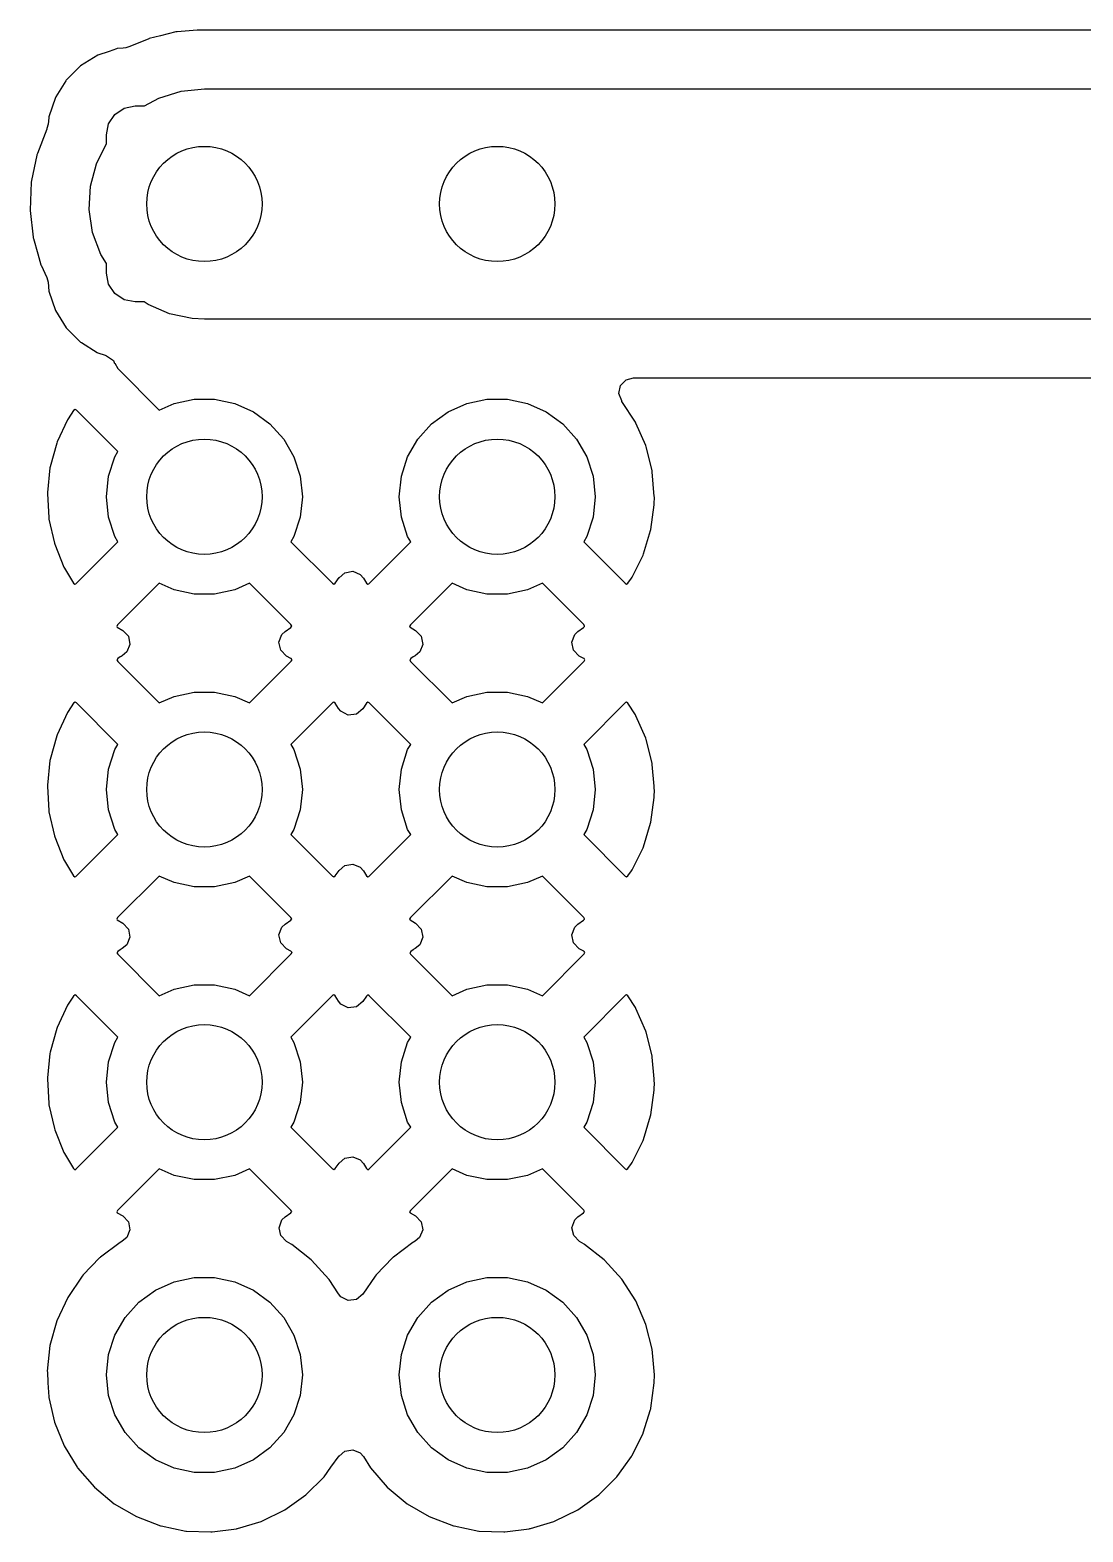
# Model space of a CAD drawing. Extents: x 80 to 223, y -132 to -72.
# Drawn here: x 179.84 to 188.98, y -121 to -107.97 of the extents above; entities that cross this region are included whole.
import ezdxf

# ---------------------------------------------------------------- set-up
doc = ezdxf.new("R2010")
doc.units = 0
doc.layers.add('BLACK', color=7, linetype='CONTINUOUS')

msp = doc.modelspace()

# ---------------------------------------------------------------- linework, layer by layer
at = {"layer": 'BLACK', "linetype": 'CONTINUOUS'}
for p, q in [((180.975, -108.014), (180.878, -108.038)), ((181.109, -107.981), (180.975, -108.014)), ((181.114, -107.98), (181.109, -107.981)), ((181.109, -107.981), (181.109, -107.981)), ((181.119, -107.98), (181.114, -107.98)), ((181.292, -107.966), (181.119, -107.98)), ((181.119, -107.98), (181.119, -107.98)), ((181.295, -107.965), (181.292, -107.966)), ((181.292, -107.966), (181.292, -107.966)), ((196.704, -107.965), (181.295, -107.965)), ((180.531, -108.15), (180.432, -108.182)), ((180.593, -108.129), (180.531, -108.15)), ((180.6, -108.126), (180.593, -108.129)), ((180.593, -108.129), (180.593, -108.129)), ((180.653, -108.121), (180.6, -108.126)), ((180.674, -108.119), (180.653, -108.121)), ((180.71, -108.109), (180.674, -108.119)), ((180.874, -108.04), (180.71, -108.109)), ((180.878, -108.038), (180.874, -108.04)), ((180.874, -108.04), (180.874, -108.04)), ((180.276, -108.281), (180.221, -108.336)), ((180.282, -108.276), (180.276, -108.281)), ((180.432, -108.182), (180.282, -108.276)), ((180.153, -108.407), (180.068, -108.544)), ((180.157, -108.401), (180.153, -108.407)), ((180.153, -108.407), (180.153, -108.407)), ((180.221, -108.336), (180.157, -108.401)), ((180.068, -108.544), (180.064, -108.551)), ((180.962, -108.555), (181.155, -108.494)), ((181.155, -108.494), (181.356, -108.474)), ((181.356, -108.474), (196.596, -108.474)), ((180.064, -108.551), (180.008, -108.719)), ((180.579, -108.697), (180.66, -108.643)), ((180.66, -108.643), (180.756, -108.624)), ((180.756, -108.624), (180.837, -108.624)), ((180.837, -108.624), (180.962, -108.555)), ((180.002, -108.782), (179.991, -108.82)), ((180.008, -108.726), (180.002, -108.782)), ((180.008, -108.719), (180.008, -108.726)), ((180.008, -108.726), (180.008, -108.726)), ((180.506, -108.874), (180.525, -108.778)), ((180.525, -108.778), (180.579, -108.697)), ((179.989, -108.825), (179.909, -109.035)), ((179.991, -108.82), (179.989, -108.825)), ((179.989, -108.825), (179.989, -108.825)), ((179.991, -108.82), (179.991, -108.82)), ((180.506, -108.948), (180.506, -108.874)), ((179.903, -109.052), (179.857, -109.271)), ((179.904, -109.047), (179.903, -109.052)), ((179.903, -109.052), (179.903, -109.052)), ((179.909, -109.035), (179.904, -109.047)), ((180.419, -109.125), (180.506, -108.948)), ((180.368, -109.321), (180.419, -109.125)), ((179.855, -109.284), (179.844, -109.527)), ((179.857, -109.271), (179.855, -109.284)), ((180.357, -109.523), (180.368, -109.321)), ((179.844, -109.527), (179.844, -109.532)), ((179.844, -109.532), (179.844, -109.532)), ((179.844, -109.532), (179.871, -109.762)), ((180.387, -109.723), (180.357, -109.523)), ((179.871, -109.762), (179.871, -109.768)), ((179.871, -109.768), (179.873, -109.773)), ((179.873, -109.773), (179.873, -109.773)), ((179.873, -109.773), (179.911, -109.908)), ((180.457, -109.912), (180.387, -109.723)), ((179.911, -109.908), (179.938, -110.002)), ((180.506, -109.991), (180.457, -109.912)), ((179.938, -110.002), (179.94, -110.006)), ((179.94, -110.006), (179.94, -110.006)), ((179.94, -110.006), (179.989, -110.113)), ((180.506, -110.074), (180.506, -109.991)), ((180.525, -110.17), (180.506, -110.074)), ((179.989, -110.113), (180, -110.153)), ((180, -110.153), (180.008, -110.23)), ((180.008, -110.23), (180.064, -110.398)), ((180.579, -110.251), (180.525, -110.17)), ((180.66, -110.305), (180.579, -110.251)), ((180.756, -110.324), (180.66, -110.305)), ((180.835, -110.324), (180.756, -110.324)), ((180.868, -110.347), (180.835, -110.324)), ((181.054, -110.427), (180.868, -110.347)), ((180.064, -110.398), (180.158, -110.548)), ((181.251, -110.469), (181.054, -110.427)), ((181.356, -110.474), (181.251, -110.469)), ((196.596, -110.474), (181.356, -110.474)), ((180.158, -110.548), (180.283, -110.673)), ((180.283, -110.673), (180.289, -110.677)), ((180.289, -110.677), (180.289, -110.677)), ((180.289, -110.677), (180.426, -110.762)), ((180.426, -110.762), (180.433, -110.766)), ((180.433, -110.766), (180.496, -110.787)), ((180.496, -110.787), (180.508, -110.791)), ((180.508, -110.791), (180.567, -110.831)), ((180.567, -110.831), (180.577, -110.857)), ((180.577, -110.857), (180.579, -110.856)), ((180.579, -110.856), (180.604, -110.903)), ((180.604, -110.903), (180.964, -111.263)), ((184.966, -111.05), (185.015, -110.999)), ((185.015, -110.999), (185.077, -110.983)), ((185.077, -110.983), (192.877, -110.983)), ((184.952, -111.119), (184.966, -111.05)), ((184.976, -111.182), (184.952, -111.119)), ((180.222, -111.266), (180.174, -111.337)), ((180.234, -111.257), (180.222, -111.266)), ((180.246, -111.263), (180.234, -111.257)), ((180.606, -111.623), (180.246, -111.263)), ((180.964, -111.263), (181.093, -111.206)), ((181.093, -111.206), (181.267, -111.169)), ((181.267, -111.169), (181.445, -111.169)), ((181.445, -111.169), (181.619, -111.206)), ((181.619, -111.206), (181.781, -111.278)), ((181.781, -111.278), (181.925, -111.382)), ((183.327, -111.382), (183.471, -111.278)), ((183.471, -111.278), (183.633, -111.206)), ((183.633, -111.206), (183.807, -111.169)), ((183.807, -111.169), (183.985, -111.169)), ((183.985, -111.169), (184.159, -111.206)), ((184.159, -111.206), (184.321, -111.278)), ((184.321, -111.278), (184.465, -111.382)), ((184.976, -111.183), (184.976, -111.182)), ((184.977, -111.185), (184.976, -111.183)), ((184.978, -111.187), (184.977, -111.185)), ((184.977, -111.185), (184.977, -111.185)), ((185.094, -111.366), (184.978, -111.187)), ((180.169, -111.346), (180.079, -111.539)), ((180.174, -111.337), (180.169, -111.346)), ((181.925, -111.382), (182.044, -111.514)), ((183.208, -111.514), (183.327, -111.382)), ((184.465, -111.382), (184.584, -111.514)), ((185.099, -111.375), (185.094, -111.366)), ((185.184, -111.57), (185.099, -111.375)), ((180.079, -111.539), (180.076, -111.548)), ((182.044, -111.514), (182.133, -111.668)), ((183.119, -111.668), (183.208, -111.514)), ((184.584, -111.514), (184.673, -111.668)), ((180.076, -111.548), (180.019, -111.754)), ((180.525, -111.837), (180.579, -111.668)), ((180.579, -111.668), (180.606, -111.623)), ((182.133, -111.668), (182.187, -111.837)), ((183.065, -111.837), (183.119, -111.668)), ((184.673, -111.668), (184.727, -111.837)), ((185.187, -111.58), (185.184, -111.57)), ((185.239, -111.786), (185.187, -111.58)), ((180.017, -111.764), (179.994, -111.976)), ((180.019, -111.754), (180.017, -111.764)), ((185.241, -111.797), (185.239, -111.786)), ((185.258, -112.011), (185.241, -111.797)), ((180.506, -112.014), (180.525, -111.837)), ((182.187, -111.837), (182.206, -112.014)), ((183.046, -112.014), (183.065, -111.837)), ((184.727, -111.837), (184.746, -112.014)), ((179.994, -111.976), (179.994, -111.986)), ((179.994, -111.986), (180.006, -112.198)), ((180.525, -112.191), (180.506, -112.014)), ((182.206, -112.014), (182.187, -112.191)), ((183.065, -112.191), (183.046, -112.014)), ((184.746, -112.014), (184.727, -112.191)), ((185.257, -112.077), (185.259, -112.017)), ((185.259, -112.017), (185.258, -112.011)), ((180.579, -112.36), (180.525, -112.191)), ((182.187, -112.191), (182.133, -112.36)), ((183.119, -112.36), (183.065, -112.191)), ((184.727, -112.191), (184.673, -112.36)), ((185.229, -112.297), (185.257, -112.084)), ((185.257, -112.084), (185.257, -112.077)), ((180.006, -112.198), (180.008, -112.209)), ((180.008, -112.209), (180.055, -112.416)), ((185.164, -112.511), (185.226, -112.307)), ((185.226, -112.307), (185.229, -112.297)), ((180.055, -112.416), (180.058, -112.426)), ((180.058, -112.426), (180.138, -112.624)), ((180.242, -112.769), (180.606, -112.405)), ((180.606, -112.405), (180.579, -112.36)), ((182.133, -112.36), (182.106, -112.405)), ((182.106, -112.405), (182.466, -112.765)), ((182.782, -112.769), (183.146, -112.405)), ((183.146, -112.405), (183.119, -112.36)), ((184.673, -112.36), (184.646, -112.405)), ((184.646, -112.405), (185.006, -112.765)), ((185.066, -112.711), (185.161, -112.52)), ((185.161, -112.52), (185.164, -112.511)), ((180.138, -112.624), (180.142, -112.633)), ((180.142, -112.633), (180.222, -112.763)), ((182.49, -112.763), (182.524, -112.716)), ((182.524, -112.716), (182.525, -112.717)), ((182.525, -112.717), (182.573, -112.673)), ((182.573, -112.673), (182.643, -112.661)), ((182.643, -112.661), (182.708, -112.688)), ((182.708, -112.688), (182.736, -112.72)), ((185.061, -112.72), (185.066, -112.711)), ((180.222, -112.763), (180.233, -112.773)), ((180.233, -112.773), (180.242, -112.769)), ((180.964, -112.765), (180.603, -113.126)), ((181.093, -112.822), (180.964, -112.765)), ((181.267, -112.859), (181.093, -112.822)), ((181.619, -112.822), (181.445, -112.859)), ((181.748, -112.765), (181.619, -112.822)), ((182.107, -113.124), (181.748, -112.765)), ((182.466, -112.765), (182.478, -112.772)), ((182.478, -112.772), (182.49, -112.763)), ((182.736, -112.72), (182.762, -112.763)), ((182.762, -112.763), (182.773, -112.773)), ((182.773, -112.773), (182.782, -112.769)), ((183.504, -112.765), (183.143, -113.126)), ((183.633, -112.822), (183.504, -112.765)), ((183.807, -112.859), (183.633, -112.822)), ((184.159, -112.822), (183.985, -112.859)), ((184.288, -112.765), (184.159, -112.822)), ((184.647, -113.124), (184.288, -112.765)), ((185.006, -112.765), (185.018, -112.772)), ((185.018, -112.772), (185.03, -112.763)), ((185.03, -112.763), (185.061, -112.72)), ((181.445, -112.859), (181.267, -112.859)), ((183.985, -112.859), (183.807, -112.859)), ((180.603, -113.126), (180.596, -113.139)), ((180.596, -113.139), (180.601, -113.146)), ((180.601, -113.146), (180.648, -113.174)), ((180.648, -113.174), (180.697, -113.225)), ((180.697, -113.225), (180.71, -113.295)), ((182.003, -113.276), (182.028, -113.21)), ((182.028, -113.21), (182.056, -113.183)), ((182.056, -113.183), (182.105, -113.148)), ((182.105, -113.148), (182.112, -113.139)), ((182.114, -113.137), (182.107, -113.124)), ((182.112, -113.139), (182.114, -113.137)), ((183.143, -113.126), (183.136, -113.139)), ((183.136, -113.139), (183.141, -113.146)), ((183.141, -113.146), (183.188, -113.174)), ((183.188, -113.174), (183.237, -113.225)), ((183.237, -113.225), (183.25, -113.295)), ((184.543, -113.276), (184.568, -113.21)), ((184.568, -113.21), (184.596, -113.183)), ((184.596, -113.183), (184.645, -113.148)), ((184.645, -113.148), (184.652, -113.139)), ((184.654, -113.137), (184.647, -113.124)), ((184.652, -113.139), (184.654, -113.137)), ((180.684, -113.361), (180.643, -113.394)), ((180.71, -113.295), (180.684, -113.361)), ((182.018, -113.345), (182.003, -113.276)), ((182.068, -113.396), (182.018, -113.345)), ((183.224, -113.361), (183.183, -113.394)), ((183.25, -113.295), (183.224, -113.361)), ((184.558, -113.345), (184.543, -113.276)), ((184.608, -113.396), (184.558, -113.345)), ((180.606, -113.419), (180.597, -113.43)), ((180.597, -113.43), (180.604, -113.443)), ((180.604, -113.443), (180.964, -113.803)), ((180.626, -113.404), (180.606, -113.419)), ((180.634, -113.399), (180.626, -113.404)), ((180.643, -113.394), (180.634, -113.399)), ((181.748, -113.803), (182.109, -113.441)), ((182.106, -113.417), (182.068, -113.396)), ((182.11, -113.419), (182.106, -113.417)), ((182.109, -113.441), (182.116, -113.429)), ((182.116, -113.429), (182.11, -113.419)), ((183.146, -113.419), (183.137, -113.43)), ((183.137, -113.43), (183.144, -113.443)), ((183.144, -113.443), (183.504, -113.803)), ((183.166, -113.404), (183.146, -113.419)), ((183.174, -113.399), (183.166, -113.404)), ((183.183, -113.394), (183.174, -113.399)), ((184.288, -113.803), (184.649, -113.441)), ((184.646, -113.417), (184.608, -113.396)), ((184.65, -113.419), (184.646, -113.417)), ((184.649, -113.441), (184.656, -113.429)), ((184.656, -113.429), (184.65, -113.419)), ((180.964, -113.803), (181.093, -113.746)), ((181.093, -113.746), (181.267, -113.709)), ((181.267, -113.709), (181.445, -113.709)), ((181.445, -113.709), (181.619, -113.746)), ((181.619, -113.746), (181.748, -113.803)), ((183.504, -113.803), (183.633, -113.746)), ((183.633, -113.746), (183.807, -113.709)), ((183.807, -113.709), (183.985, -113.709)), ((183.985, -113.709), (184.159, -113.746)), ((184.159, -113.746), (184.288, -113.803)), ((180.169, -113.886), (180.079, -114.079)), ((180.174, -113.877), (180.169, -113.886)), ((180.222, -113.806), (180.174, -113.877)), ((180.234, -113.797), (180.222, -113.806)), ((180.246, -113.803), (180.234, -113.797)), ((180.606, -114.163), (180.246, -113.803)), ((182.469, -113.8), (182.106, -114.163)), ((182.478, -113.796), (182.469, -113.8)), ((182.489, -113.805), (182.478, -113.796)), ((182.519, -113.852), (182.489, -113.805)), ((182.54, -113.876), (182.519, -113.852)), ((182.604, -113.908), (182.54, -113.876)), ((182.729, -113.855), (182.674, -113.9)), ((182.762, -113.806), (182.729, -113.855)), ((182.774, -113.797), (182.762, -113.806)), ((182.786, -113.803), (182.774, -113.797)), ((183.146, -114.163), (182.786, -113.803)), ((185.009, -113.8), (184.646, -114.163)), ((185.018, -113.796), (185.009, -113.8)), ((185.029, -113.805), (185.018, -113.796)), ((185.094, -113.906), (185.029, -113.805)), ((182.674, -113.9), (182.604, -113.908)), ((185.099, -113.915), (185.094, -113.906)), ((185.184, -114.11), (185.099, -113.915)), ((180.076, -114.088), (180.019, -114.294)), ((180.079, -114.079), (180.076, -114.088)), ((185.187, -114.12), (185.184, -114.11)), ((185.239, -114.326), (185.187, -114.12)), ((180.525, -114.377), (180.579, -114.208)), ((180.579, -114.208), (180.606, -114.163)), ((182.106, -114.163), (182.133, -114.208)), ((182.133, -114.208), (182.187, -114.377)), ((183.065, -114.377), (183.119, -114.208)), ((183.119, -114.208), (183.146, -114.163)), ((184.646, -114.163), (184.673, -114.208)), ((184.673, -114.208), (184.727, -114.377)), ((180.017, -114.304), (179.994, -114.516)), ((180.019, -114.294), (180.017, -114.304)), ((180.506, -114.554), (180.525, -114.377)), ((182.187, -114.377), (182.206, -114.554)), ((183.046, -114.554), (183.065, -114.377)), ((184.727, -114.377), (184.746, -114.554)), ((185.241, -114.337), (185.239, -114.326)), ((185.256, -114.526), (185.241, -114.337)), ((179.994, -114.516), (179.994, -114.526)), ((179.994, -114.526), (180.006, -114.738)), ((185.258, -114.551), (185.256, -114.526)), ((180.525, -114.731), (180.506, -114.554)), ((182.206, -114.554), (182.187, -114.731)), ((183.065, -114.731), (183.046, -114.554)), ((184.746, -114.554), (184.727, -114.731)), ((185.229, -114.837), (185.257, -114.624)), ((185.257, -114.617), (185.259, -114.557)), ((185.257, -114.624), (185.257, -114.617)), ((185.259, -114.557), (185.258, -114.551)), ((180.006, -114.738), (180.008, -114.749)), ((180.008, -114.749), (180.055, -114.956)), ((180.579, -114.9), (180.525, -114.731)), ((182.187, -114.731), (182.133, -114.9)), ((183.119, -114.9), (183.065, -114.731)), ((184.727, -114.731), (184.673, -114.9)), ((180.606, -114.945), (180.579, -114.9)), ((182.133, -114.9), (182.106, -114.945)), ((183.146, -114.945), (183.119, -114.9)), ((184.673, -114.9), (184.646, -114.945)), ((185.164, -115.051), (185.226, -114.847)), ((185.226, -114.847), (185.229, -114.837)), ((180.055, -114.956), (180.058, -114.966)), ((180.058, -114.966), (180.138, -115.164)), ((180.242, -115.309), (180.606, -114.945)), ((182.106, -114.945), (182.466, -115.305)), ((182.782, -115.309), (183.146, -114.945)), ((184.646, -114.945), (185.006, -115.305)), ((185.066, -115.251), (185.161, -115.06)), ((185.161, -115.06), (185.164, -115.051)), ((180.138, -115.164), (180.142, -115.173)), ((180.142, -115.173), (180.222, -115.303)), ((180.222, -115.303), (180.233, -115.313)), ((180.233, -115.313), (180.242, -115.309)), ((180.964, -115.305), (180.603, -115.666)), ((181.093, -115.362), (180.964, -115.305)), ((181.748, -115.305), (181.619, -115.362)), ((182.107, -115.664), (181.748, -115.305)), ((182.466, -115.305), (182.478, -115.312)), ((182.478, -115.312), (182.49, -115.303)), ((182.49, -115.303), (182.524, -115.256)), ((182.524, -115.256), (182.525, -115.257)), ((182.525, -115.257), (182.573, -115.213)), ((182.573, -115.213), (182.643, -115.201)), ((182.643, -115.201), (182.708, -115.228)), ((182.708, -115.228), (182.736, -115.26)), ((182.736, -115.26), (182.762, -115.303)), ((182.762, -115.303), (182.773, -115.313)), ((182.773, -115.313), (182.782, -115.309)), ((183.504, -115.305), (183.143, -115.666)), ((183.633, -115.362), (183.504, -115.305)), ((184.288, -115.305), (184.159, -115.362)), ((184.647, -115.664), (184.288, -115.305)), ((185.006, -115.305), (185.018, -115.312)), ((185.018, -115.312), (185.03, -115.303)), ((185.03, -115.303), (185.061, -115.26)), ((185.061, -115.26), (185.066, -115.251)), ((181.267, -115.399), (181.093, -115.362)), ((181.445, -115.399), (181.267, -115.399)), ((181.619, -115.362), (181.445, -115.399)), ((183.807, -115.399), (183.633, -115.362)), ((183.985, -115.399), (183.807, -115.399)), ((184.159, -115.362), (183.985, -115.399)), ((180.603, -115.666), (180.596, -115.679)), ((180.596, -115.679), (180.601, -115.686)), ((180.601, -115.686), (180.648, -115.714)), ((180.648, -115.714), (180.697, -115.765)), ((182.056, -115.723), (182.105, -115.688)), ((182.105, -115.688), (182.112, -115.679)), ((182.114, -115.677), (182.107, -115.664)), ((182.112, -115.679), (182.114, -115.677)), ((183.143, -115.666), (183.136, -115.679)), ((183.136, -115.679), (183.141, -115.686)), ((183.141, -115.686), (183.188, -115.714)), ((183.188, -115.714), (183.237, -115.765)), ((184.596, -115.723), (184.645, -115.688)), ((184.645, -115.688), (184.652, -115.679)), ((184.654, -115.677), (184.647, -115.664)), ((184.652, -115.679), (184.654, -115.677)), ((180.71, -115.835), (180.684, -115.901)), ((180.697, -115.765), (180.71, -115.835)), ((182.003, -115.816), (182.028, -115.75)), ((182.018, -115.885), (182.003, -115.816)), ((182.028, -115.75), (182.056, -115.723)), ((183.25, -115.835), (183.224, -115.901)), ((183.237, -115.765), (183.25, -115.835)), ((184.543, -115.816), (184.568, -115.75)), ((184.558, -115.885), (184.543, -115.816)), ((184.568, -115.75), (184.596, -115.723)), ((180.606, -115.959), (180.597, -115.97)), ((180.597, -115.97), (180.604, -115.983)), ((180.626, -115.944), (180.606, -115.959)), ((180.634, -115.939), (180.626, -115.944)), ((180.643, -115.934), (180.634, -115.939)), ((180.684, -115.901), (180.643, -115.934)), ((182.068, -115.936), (182.018, -115.885)), ((182.106, -115.957), (182.068, -115.936)), ((182.11, -115.959), (182.106, -115.957)), ((182.109, -115.981), (182.116, -115.969)), ((182.116, -115.969), (182.11, -115.959)), ((183.146, -115.959), (183.137, -115.97)), ((183.137, -115.97), (183.144, -115.983)), ((183.166, -115.944), (183.146, -115.959)), ((183.174, -115.939), (183.166, -115.944)), ((183.183, -115.934), (183.174, -115.939)), ((183.224, -115.901), (183.183, -115.934)), ((184.608, -115.936), (184.558, -115.885)), ((184.646, -115.957), (184.608, -115.936)), ((184.65, -115.959), (184.646, -115.957)), ((184.649, -115.981), (184.656, -115.969)), ((184.656, -115.969), (184.65, -115.959)), ((180.604, -115.983), (180.964, -116.343)), ((181.748, -116.343), (182.109, -115.981)), ((183.144, -115.983), (183.504, -116.343)), ((184.288, -116.343), (184.649, -115.981)), ((180.222, -116.346), (180.174, -116.417)), ((180.234, -116.337), (180.222, -116.346)), ((180.246, -116.343), (180.234, -116.337)), ((180.606, -116.703), (180.246, -116.343)), ((180.964, -116.343), (181.093, -116.286)), ((181.093, -116.286), (181.267, -116.249)), ((181.267, -116.249), (181.445, -116.249)), ((181.445, -116.249), (181.619, -116.286)), ((181.619, -116.286), (181.748, -116.343)), ((182.469, -116.34), (182.106, -116.703)), ((182.478, -116.336), (182.469, -116.34)), ((182.489, -116.345), (182.478, -116.336)), ((182.519, -116.392), (182.489, -116.345)), ((182.762, -116.346), (182.729, -116.395)), ((182.774, -116.337), (182.762, -116.346)), ((182.786, -116.343), (182.774, -116.337)), ((183.146, -116.703), (182.786, -116.343)), ((183.504, -116.343), (183.633, -116.286)), ((183.633, -116.286), (183.807, -116.249)), ((183.807, -116.249), (183.985, -116.249)), ((183.985, -116.249), (184.159, -116.286)), ((184.159, -116.286), (184.288, -116.343)), ((185.009, -116.34), (184.646, -116.703)), ((185.018, -116.336), (185.009, -116.34)), ((185.029, -116.345), (185.018, -116.336)), ((185.094, -116.446), (185.029, -116.345)), ((180.169, -116.426), (180.079, -116.619)), ((180.174, -116.417), (180.169, -116.426)), ((182.54, -116.416), (182.519, -116.392)), ((182.604, -116.448), (182.54, -116.416)), ((182.674, -116.44), (182.604, -116.448)), ((182.729, -116.395), (182.674, -116.44)), ((185.099, -116.455), (185.094, -116.446)), ((185.184, -116.65), (185.099, -116.455)), ((180.079, -116.619), (180.076, -116.628)), ((180.076, -116.628), (180.019, -116.834)), ((180.525, -116.917), (180.579, -116.748)), ((180.579, -116.748), (180.606, -116.703)), ((182.106, -116.703), (182.133, -116.748)), ((182.133, -116.748), (182.187, -116.917)), ((183.065, -116.917), (183.119, -116.748)), ((183.119, -116.748), (183.146, -116.703)), ((184.646, -116.703), (184.673, -116.748)), ((184.673, -116.748), (184.727, -116.917)), ((185.187, -116.66), (185.184, -116.65)), ((185.239, -116.866), (185.187, -116.66)), ((180.017, -116.844), (179.994, -117.056)), ((180.019, -116.834), (180.017, -116.844)), ((185.241, -116.877), (185.239, -116.866)), ((185.256, -117.066), (185.241, -116.877)), ((180.506, -117.094), (180.525, -116.917)), ((182.187, -116.917), (182.206, -117.094)), ((183.046, -117.094), (183.065, -116.917)), ((184.727, -116.917), (184.746, -117.094)), ((179.994, -117.056), (179.994, -117.066)), ((179.994, -117.066), (180.006, -117.278)), ((180.525, -117.271), (180.506, -117.094)), ((182.206, -117.094), (182.187, -117.271)), ((183.065, -117.271), (183.046, -117.094)), ((184.746, -117.094), (184.727, -117.271)), ((185.258, -117.091), (185.256, -117.066)), ((185.257, -117.157), (185.259, -117.097)), ((185.259, -117.097), (185.258, -117.091)), ((180.006, -117.278), (180.008, -117.289)), ((180.579, -117.44), (180.525, -117.271)), ((182.187, -117.271), (182.133, -117.44)), ((183.119, -117.44), (183.065, -117.271)), ((184.727, -117.271), (184.673, -117.44)), ((185.229, -117.377), (185.257, -117.164)), ((185.257, -117.164), (185.257, -117.157)), ((180.008, -117.289), (180.055, -117.496)), ((185.164, -117.591), (185.226, -117.387)), ((185.226, -117.387), (185.229, -117.377)), ((180.055, -117.496), (180.058, -117.506)), ((180.058, -117.506), (180.138, -117.704)), ((180.242, -117.849), (180.606, -117.485)), ((180.606, -117.485), (180.579, -117.44)), ((182.133, -117.44), (182.106, -117.485)), ((182.106, -117.485), (182.466, -117.845)), ((182.782, -117.849), (183.146, -117.485)), ((183.146, -117.485), (183.119, -117.44)), ((184.673, -117.44), (184.646, -117.485)), ((184.646, -117.485), (185.006, -117.845)), ((185.066, -117.791), (185.161, -117.6)), ((185.161, -117.6), (185.164, -117.591)), ((180.138, -117.704), (180.142, -117.713)), ((180.142, -117.713), (180.222, -117.843)), ((182.49, -117.843), (182.524, -117.796)), ((182.524, -117.796), (182.525, -117.797)), ((182.525, -117.797), (182.573, -117.753)), ((182.573, -117.753), (182.643, -117.741)), ((182.643, -117.741), (182.708, -117.768)), ((182.708, -117.768), (182.736, -117.8)), ((182.736, -117.8), (182.762, -117.843)), ((185.03, -117.843), (185.061, -117.8)), ((185.061, -117.8), (185.066, -117.791)), ((180.222, -117.843), (180.233, -117.853)), ((180.233, -117.853), (180.242, -117.849)), ((180.964, -117.845), (180.603, -118.206)), ((181.093, -117.902), (180.964, -117.845)), ((181.267, -117.939), (181.093, -117.902)), ((181.619, -117.902), (181.445, -117.939)), ((181.748, -117.845), (181.619, -117.902)), ((182.107, -118.204), (181.748, -117.845)), ((182.466, -117.845), (182.478, -117.852)), ((182.478, -117.852), (182.49, -117.843)), ((182.762, -117.843), (182.773, -117.853)), ((182.773, -117.853), (182.782, -117.849)), ((183.504, -117.845), (183.143, -118.206)), ((183.633, -117.902), (183.504, -117.845)), ((183.807, -117.939), (183.633, -117.902)), ((184.159, -117.902), (183.985, -117.939)), ((184.288, -117.845), (184.159, -117.902)), ((184.647, -118.204), (184.288, -117.845)), ((185.006, -117.845), (185.018, -117.852)), ((185.018, -117.852), (185.03, -117.843)), ((181.445, -117.939), (181.267, -117.939)), ((183.985, -117.939), (183.807, -117.939)), ((180.603, -118.206), (180.596, -118.219)), ((180.596, -118.219), (180.601, -118.226)), ((180.601, -118.226), (180.648, -118.253)), ((180.648, -118.253), (180.697, -118.305)), ((180.697, -118.305), (180.71, -118.375)), ((182.004, -118.356), (182.029, -118.289)), ((182.029, -118.289), (182.056, -118.263)), ((182.056, -118.263), (182.105, -118.228)), ((182.105, -118.228), (182.114, -118.217)), ((182.114, -118.217), (182.107, -118.204)), ((183.143, -118.206), (183.136, -118.219)), ((183.136, -118.219), (183.141, -118.226)), ((183.141, -118.226), (183.188, -118.253)), ((183.188, -118.253), (183.237, -118.305)), ((183.237, -118.305), (183.25, -118.375)), ((184.544, -118.356), (184.569, -118.289)), ((184.569, -118.289), (184.596, -118.263)), ((184.596, -118.263), (184.645, -118.228)), ((184.645, -118.228), (184.654, -118.217)), ((184.654, -118.217), (184.647, -118.204)), ((180.683, -118.44), (180.643, -118.474)), ((180.71, -118.375), (180.683, -118.44)), ((182.019, -118.425), (182.004, -118.356)), ((182.069, -118.476), (182.019, -118.425)), ((183.223, -118.44), (183.183, -118.474)), ((183.25, -118.375), (183.223, -118.44)), ((184.559, -118.425), (184.544, -118.356)), ((184.609, -118.476), (184.559, -118.425)), ((180.625, -118.484), (180.455, -118.612)), ((180.63, -118.481), (180.625, -118.484)), ((180.625, -118.484), (180.625, -118.484)), ((180.643, -118.474), (180.63, -118.481)), ((182.11, -118.499), (182.069, -118.476)), ((182.114, -118.502), (182.11, -118.499)), ((182.282, -118.634), (182.114, -118.502)), ((182.114, -118.502), (182.114, -118.502)), ((183.165, -118.484), (182.995, -118.612)), ((183.17, -118.481), (183.165, -118.484)), ((183.165, -118.484), (183.165, -118.484)), ((183.183, -118.474), (183.17, -118.481)), ((184.65, -118.499), (184.609, -118.476)), ((184.654, -118.502), (184.65, -118.499)), ((184.822, -118.634), (184.654, -118.502)), ((184.654, -118.502), (184.654, -118.502)), ((180.447, -118.618), (180.306, -118.766)), ((180.451, -118.615), (180.447, -118.618)), ((180.455, -118.612), (180.451, -118.615)), ((182.286, -118.637), (182.282, -118.634)), ((182.282, -118.634), (182.282, -118.634)), ((182.436, -118.802), (182.286, -118.637)), ((182.987, -118.618), (182.846, -118.766)), ((182.991, -118.615), (182.987, -118.618)), ((182.995, -118.612), (182.991, -118.615)), ((184.826, -118.637), (184.822, -118.634)), ((184.822, -118.634), (184.822, -118.634)), ((184.976, -118.802), (184.826, -118.637)), ((180.297, -118.776), (180.171, -118.961)), ((180.306, -118.766), (180.297, -118.776)), ((180.931, -118.898), (181.093, -118.826)), ((181.093, -118.826), (181.267, -118.789)), ((181.267, -118.789), (181.445, -118.789)), ((181.445, -118.789), (181.619, -118.826)), ((181.619, -118.826), (181.781, -118.898)), ((182.439, -118.807), (182.436, -118.802)), ((182.519, -118.931), (182.439, -118.807)), ((182.439, -118.807), (182.439, -118.807)), ((182.837, -118.776), (182.729, -118.934)), ((182.846, -118.766), (182.837, -118.776)), ((183.471, -118.898), (183.633, -118.826)), ((183.633, -118.826), (183.807, -118.789)), ((183.807, -118.789), (183.985, -118.789)), ((183.985, -118.789), (184.159, -118.826)), ((184.159, -118.826), (184.321, -118.898)), ((185.097, -118.99), (184.976, -118.802)), ((180.171, -118.961), (180.077, -119.163)), ((180.787, -119.002), (180.931, -118.898)), ((181.781, -118.898), (181.925, -119.002)), ((182.54, -118.956), (182.519, -118.931)), ((182.604, -118.987), (182.54, -118.956)), ((182.729, -118.934), (182.674, -118.979)), ((183.327, -119.002), (183.471, -118.898)), ((184.321, -118.898), (184.465, -119.002)), ((180.668, -119.134), (180.787, -119.002)), ((181.925, -119.002), (182.044, -119.134)), ((182.674, -118.979), (182.604, -118.987)), ((183.208, -119.134), (183.327, -119.002)), ((184.465, -119.002), (184.584, -119.134)), ((185.186, -119.195), (185.097, -118.99)), ((180.077, -119.163), (180.017, -119.379)), ((180.579, -119.288), (180.668, -119.134)), ((182.044, -119.134), (182.133, -119.288)), ((183.119, -119.288), (183.208, -119.134)), ((184.584, -119.134), (184.673, -119.288)), ((185.241, -119.411), (185.186, -119.195)), ((180.525, -119.457), (180.579, -119.288)), ((182.133, -119.288), (182.187, -119.457)), ((183.065, -119.457), (183.119, -119.288)), ((184.673, -119.288), (184.727, -119.457)), ((180.017, -119.379), (179.993, -119.601)), ((180.506, -119.634), (180.525, -119.457)), ((182.187, -119.457), (182.206, -119.634)), ((183.046, -119.634), (183.065, -119.457)), ((184.727, -119.457), (184.746, -119.634)), ((185.256, -119.601), (185.241, -119.411)), ((179.993, -119.601), (179.994, -119.606)), ((179.994, -119.606), (179.994, -119.606)), ((179.994, -119.606), (179.999, -119.701)), ((185.259, -119.634), (185.256, -119.601)), ((179.999, -119.701), (180.006, -119.824)), ((180.525, -119.811), (180.506, -119.634)), ((182.206, -119.634), (182.187, -119.811)), ((183.065, -119.811), (183.046, -119.634)), ((184.746, -119.634), (184.727, -119.811)), ((185.228, -119.922), (185.258, -119.701)), ((185.258, -119.701), (185.259, -119.634)), ((180.006, -119.824), (180.007, -119.829)), ((180.007, -119.829), (180.007, -119.829)), ((180.007, -119.829), (180.016, -119.866)), ((180.016, -119.866), (180.055, -120.042)), ((180.579, -119.98), (180.525, -119.811)), ((182.187, -119.811), (182.133, -119.98)), ((183.119, -119.98), (183.065, -119.811)), ((184.727, -119.811), (184.673, -119.98)), ((180.668, -120.134), (180.579, -119.98)), ((182.133, -119.98), (182.044, -120.134)), ((183.208, -120.134), (183.119, -119.98)), ((184.673, -119.98), (184.584, -120.134)), ((185.163, -120.136), (185.225, -119.933)), ((185.225, -119.933), (185.227, -119.927)), ((185.227, -119.927), (185.228, -119.922)), ((185.227, -119.927), (185.227, -119.927)), ((180.055, -120.042), (180.139, -120.249)), ((180.787, -120.266), (180.668, -120.134)), ((182.044, -120.134), (181.925, -120.266)), ((183.327, -120.266), (183.208, -120.134)), ((184.584, -120.134), (184.465, -120.266)), ((185.074, -120.316), (185.161, -120.14)), ((185.161, -120.14), (185.163, -120.136)), ((185.161, -120.14), (185.161, -120.14)), ((180.139, -120.249), (180.181, -120.316)), ((180.931, -120.37), (180.787, -120.266)), ((181.925, -120.266), (181.781, -120.37)), ((183.471, -120.37), (183.327, -120.266)), ((184.465, -120.266), (184.321, -120.37)), ((180.181, -120.316), (180.253, -120.435)), ((181.093, -120.442), (180.931, -120.37)), ((181.781, -120.37), (181.619, -120.442)), ((182.454, -120.435), (182.524, -120.336)), ((182.524, -120.336), (182.526, -120.337)), ((182.526, -120.337), (182.573, -120.294)), ((182.573, -120.294), (182.643, -120.282)), ((182.643, -120.282), (182.708, -120.309)), ((182.708, -120.309), (182.736, -120.341)), ((182.736, -120.341), (182.796, -120.439)), ((183.633, -120.442), (183.471, -120.37)), ((184.321, -120.37), (184.159, -120.442)), ((184.994, -120.435), (185.061, -120.34)), ((185.061, -120.34), (185.064, -120.336)), ((185.064, -120.336), (185.074, -120.316)), ((180.253, -120.435), (180.256, -120.439)), ((180.256, -120.439), (180.402, -120.608)), ((181.267, -120.479), (181.093, -120.442)), ((181.445, -120.479), (181.267, -120.479)), ((181.619, -120.442), (181.445, -120.479)), ((182.236, -120.675), (182.394, -120.517)), ((182.394, -120.517), (182.454, -120.435)), ((182.796, -120.439), (182.942, -120.608)), ((183.807, -120.479), (183.633, -120.442)), ((183.985, -120.479), (183.807, -120.479)), ((184.159, -120.442), (183.985, -120.479)), ((184.776, -120.675), (184.934, -120.517)), ((184.934, -120.517), (184.994, -120.435)), ((180.402, -120.608), (180.574, -120.751)), ((182.942, -120.608), (183.114, -120.751)), ((180.574, -120.751), (180.767, -120.863)), ((182.054, -120.805), (182.236, -120.675)), ((183.114, -120.751), (183.307, -120.863)), ((184.594, -120.805), (184.776, -120.675)), ((180.767, -120.863), (180.976, -120.943)), ((181.644, -120.966), (181.848, -120.905)), ((181.848, -120.905), (181.853, -120.903)), ((181.848, -120.905), (181.848, -120.905)), ((181.853, -120.903), (182.054, -120.805)), ((183.307, -120.863), (183.516, -120.943)), ((184.184, -120.966), (184.388, -120.905)), ((184.388, -120.905), (184.393, -120.903)), ((184.388, -120.905), (184.388, -120.905)), ((184.393, -120.903), (184.594, -120.805)), ((180.976, -120.943), (180.981, -120.944)), ((180.981, -120.944), (180.981, -120.944)), ((180.981, -120.944), (181.088, -120.966)), ((181.088, -120.966), (181.195, -120.988)), ((181.195, -120.988), (181.2, -120.988)), ((181.2, -120.988), (181.2, -120.988)), ((181.2, -120.988), (181.413, -120.996)), ((181.413, -120.996), (181.413, -120.996)), ((181.413, -120.996), (181.418, -120.996)), ((181.418, -120.996), (181.423, -120.995)), ((181.423, -120.995), (181.634, -120.968)), ((181.423, -120.995), (181.423, -120.995)), ((181.634, -120.968), (181.639, -120.967)), ((181.634, -120.968), (181.634, -120.968)), ((181.639, -120.967), (181.644, -120.966)), ((183.516, -120.943), (183.521, -120.944)), ((183.521, -120.944), (183.521, -120.944)), ((183.521, -120.944), (183.628, -120.966)), ((183.628, -120.966), (183.735, -120.988)), ((183.735, -120.988), (183.74, -120.988)), ((183.74, -120.988), (183.74, -120.988)), ((183.74, -120.988), (183.953, -120.996)), ((183.953, -120.996), (183.953, -120.996)), ((183.953, -120.996), (183.958, -120.996)), ((183.958, -120.996), (183.963, -120.995)), ((183.963, -120.995), (184.174, -120.968)), ((183.963, -120.995), (183.963, -120.995)), ((184.174, -120.968), (184.179, -120.967)), ((184.174, -120.968), (184.174, -120.968)), ((184.179, -120.967), (184.184, -120.966))]:
    msp.add_line(p, q, dxfattribs=at)
at = {"layer": 'BLACK'}
for centre in [(181.356, -109.474), (183.896, -109.474), (181.356, -112.014), (183.896, -112.014), (181.356, -114.554), (183.896, -114.554), (181.356, -117.094), (183.896, -117.094), (181.356, -119.634), (183.896, -119.634)]:
    msp.add_circle(centre, 0.5, dxfattribs=at)

doc.saveas('drawing.dxf')
